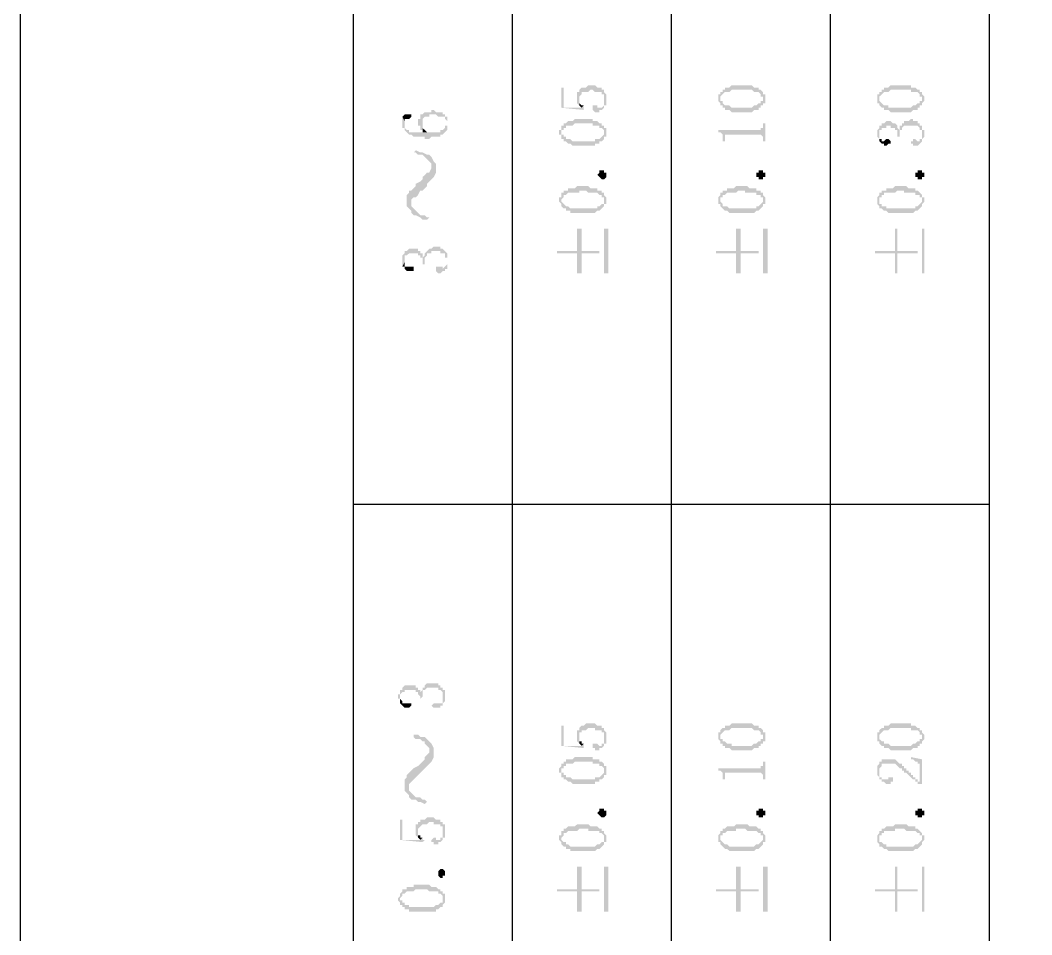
# Model space of a CAD drawing. Header units: millimetres. Extents: x 7018 to 13530, y 4187 to 5692.
# Drawn here: x 7965.94 to 7986.32, y 4995.86 to 5014.29 of the extents above; entities that cross this region are included whole.
import ezdxf

# ---------------------------------------------------------------- set-up
doc = ezdxf.new("R2010")
doc.units = ezdxf.units.MM

msp = doc.modelspace()

# ---------------------------------------------------------------- hatches: boundary and pattern name
at = {"transparency": 33554559}
for points in [[(7976.848, 5012.937), (7976.848, 5012.53), (7977.299, 5012.485), (7977.299, 5012.53), (7977.299, 5012.576), (7977.254, 5012.53), (7976.893, 5012.53), (7976.893, 5012.937)], [(7977.164, 5012.756), (7977.164, 5012.666), (7977.164, 5012.621), (7977.164, 5012.621), (7977.209, 5012.576), (7977.209, 5012.711), (7977.209, 5012.756), (7977.209, 5012.756), (7977.254, 5012.801), (7977.254, 5012.846), (7977.389, 5012.846), (7977.434, 5012.892), (7977.479, 5012.892), (7977.525, 5012.846), (7977.66, 5012.846), (7977.66, 5012.801), (7977.705, 5012.801), (7977.705, 5012.756), (7977.705, 5012.711), (7977.705, 5012.576), (7977.75, 5012.576), (7977.75, 5012.621), (7977.75, 5012.711), (7977.75, 5012.756), (7977.75, 5012.801), (7977.705, 5012.846), (7977.705, 5012.892), (7977.66, 5012.892), (7977.66, 5012.937), (7977.57, 5012.937), (7977.525, 5012.982), (7977.389, 5012.982), (7977.344, 5012.937), (7977.254, 5012.937), (7977.209, 5012.892), (7977.209, 5012.846), (7977.164, 5012.846), (7977.164, 5012.801)], [(7980.007, 5012.711), (7980.007, 5012.666), (7980.007, 5012.666), (7980.052, 5012.621), (7980.052, 5012.576), (7980.052, 5012.711), (7980.052, 5012.756), (7980.052, 5012.756), (7980.097, 5012.801), (7980.097, 5012.801), (7980.142, 5012.846), (7980.233, 5012.846), (7980.278, 5012.892), (7980.684, 5012.892), (7980.729, 5012.846), (7980.819, 5012.846), (7980.864, 5012.801), (7980.864, 5012.756), (7980.909, 5012.756), (7980.909, 5012.711), (7980.909, 5012.846), (7980.909, 5012.846), (7980.864, 5012.892), (7980.819, 5012.892), (7980.819, 5012.937), (7980.729, 5012.937), (7980.684, 5012.982), (7980.278, 5012.982), (7980.233, 5012.937), (7980.142, 5012.937), (7980.142, 5012.892), (7980.097, 5012.892), (7980.097, 5012.846), (7980.052, 5012.846), (7980.052, 5012.801), (7980.007, 5012.801), (7980.007, 5012.756), (7980.007, 5012.756)], [(7980.052, 5012.576), (7980.097, 5012.576), (7980.097, 5012.53), (7980.142, 5012.53), (7980.142, 5012.485), (7980.233, 5012.485), (7980.278, 5012.44), (7980.684, 5012.44), (7980.729, 5012.485), (7980.819, 5012.485), (7980.819, 5012.53), (7980.864, 5012.53), (7980.864, 5012.576), (7980.909, 5012.576), (7980.909, 5012.621), (7980.955, 5012.621), (7980.955, 5012.666), (7980.955, 5012.711), (7980.955, 5012.756), (7980.955, 5012.801), (7980.909, 5012.801), (7980.909, 5012.846), (7980.909, 5012.711), (7980.909, 5012.666), (7980.864, 5012.666), (7980.864, 5012.621), (7980.819, 5012.621), (7980.774, 5012.576), (7980.729, 5012.576), (7980.684, 5012.53), (7980.278, 5012.53), (7980.233, 5012.576), (7980.142, 5012.576), (7980.097, 5012.621), (7980.097, 5012.666), (7980.052, 5012.666), (7980.052, 5012.711), (7980.052, 5012.711)], [(7983.211, 5012.711), (7983.211, 5012.666), (7983.211, 5012.621), (7983.256, 5012.621), (7983.256, 5012.576), (7983.256, 5012.711), (7983.256, 5012.756), (7983.256, 5012.756), (7983.302, 5012.801), (7983.302, 5012.801), (7983.347, 5012.846), (7983.437, 5012.846), (7983.482, 5012.892), (7983.888, 5012.892), (7983.888, 5012.846), (7984.024, 5012.846), (7984.069, 5012.801), (7984.069, 5012.756), (7984.114, 5012.756), (7984.114, 5012.711), (7984.114, 5012.846), (7984.069, 5012.846), (7984.069, 5012.892), (7984.024, 5012.892), (7983.978, 5012.937), (7983.888, 5012.937), (7983.888, 5012.982), (7983.482, 5012.982), (7983.437, 5012.937), (7983.347, 5012.937), (7983.347, 5012.892), (7983.302, 5012.892), (7983.302, 5012.846), (7983.256, 5012.846), (7983.256, 5012.801), (7983.211, 5012.801), (7983.211, 5012.756), (7983.211, 5012.756)], [(7983.256, 5012.576), (7983.256, 5012.576), (7983.302, 5012.53), (7983.347, 5012.53), (7983.347, 5012.485), (7983.437, 5012.485), (7983.482, 5012.44), (7983.888, 5012.44), (7983.933, 5012.485), (7984.024, 5012.485), (7984.024, 5012.53), (7984.069, 5012.53), (7984.069, 5012.576), (7984.114, 5012.576), (7984.114, 5012.621), (7984.114, 5012.621), (7984.159, 5012.666), (7984.159, 5012.711), (7984.159, 5012.756), (7984.159, 5012.756), (7984.114, 5012.801), (7984.114, 5012.846), (7984.114, 5012.711), (7984.114, 5012.666), (7984.069, 5012.666), (7984.069, 5012.621), (7984.024, 5012.621), (7983.978, 5012.576), (7983.933, 5012.576), (7983.888, 5012.53), (7983.437, 5012.53), (7983.437, 5012.576), (7983.347, 5012.576), (7983.302, 5012.621), (7983.302, 5012.621), (7983.256, 5012.666), (7983.256, 5012.711), (7983.256, 5012.711)], [(7977.209, 5012.576), (7977.209, 5012.576), (7977.254, 5012.53), (7977.254, 5012.53), (7977.299, 5012.576), (7977.254, 5012.576), (7977.209, 5012.621), (7977.209, 5012.666), (7977.209, 5012.711)], [(7977.479, 5012.53), (7977.479, 5012.485), (7977.479, 5012.485), (7977.525, 5012.44), (7977.615, 5012.44), (7977.615, 5012.485), (7977.66, 5012.485), (7977.705, 5012.53), (7977.705, 5012.711), (7977.705, 5012.621), (7977.705, 5012.576), (7977.705, 5012.576), (7977.66, 5012.53), (7977.57, 5012.53), (7977.57, 5012.576), (7977.479, 5012.576)], [(7973.959, 5012.215), (7973.959, 5012.169), (7974.004, 5012.169), (7974.004, 5012.124), (7974.004, 5012.079), (7974.049, 5012.079), (7974.049, 5012.26), (7974.049, 5012.305), (7974.049, 5012.305), (7974.095, 5012.35), (7974.185, 5012.35), (7974.185, 5012.395), (7974.32, 5012.395), (7974.365, 5012.35), (7974.501, 5012.35), (7974.501, 5012.305), (7974.501, 5012.305), (7974.546, 5012.26), (7974.546, 5012.079), (7974.546, 5012.124), (7974.546, 5012.169), (7974.546, 5012.215), (7974.546, 5012.26), (7974.546, 5012.305), (7974.546, 5012.35), (7974.501, 5012.35), (7974.501, 5012.395), (7974.456, 5012.395), (7974.456, 5012.44), (7974.32, 5012.44), (7974.275, 5012.485), (7974.23, 5012.485), (7974.23, 5012.44), (7974.095, 5012.44), (7974.049, 5012.395), (7974.004, 5012.395), (7974.004, 5012.35), (7974.004, 5012.305), (7973.959, 5012.305), (7973.959, 5012.26)], [(7973.643, 5012.35), (7973.688, 5012.26), (7973.688, 5012.305), (7973.779, 5012.305), (7973.824, 5012.35), (7973.824, 5012.395), (7973.688, 5012.395)], [(7973.643, 5012.26), (7973.643, 5012.215), (7973.643, 5012.169), (7973.643, 5012.124), (7973.688, 5012.124), (7973.688, 5012.079), (7973.688, 5012.079), (7973.733, 5012.034), (7973.733, 5012.034), (7973.779, 5011.989), (7973.824, 5011.989), (7973.869, 5011.944), (7974.095, 5011.944), (7974.095, 5011.899), (7974.185, 5011.899), (7974.23, 5011.944), (7974.41, 5011.944), (7974.41, 5011.989), (7974.456, 5011.989), (7974.501, 5012.034), (7974.501, 5012.034), (7974.546, 5012.079), (7974.546, 5012.215), (7974.546, 5012.169), (7974.501, 5012.169), (7974.501, 5012.124), (7974.501, 5012.124), (7974.456, 5012.079), (7974.41, 5012.079), (7974.41, 5012.034), (7973.779, 5012.034), (7973.779, 5012.079), (7973.733, 5012.079), (7973.688, 5012.124), (7973.688, 5012.169), (7973.688, 5012.26), (7973.643, 5012.35)], [(7976.802, 5012.034), (7976.802, 5011.989), (7976.848, 5011.989), (7976.848, 5011.944), (7976.848, 5011.899), (7976.848, 5012.034), (7976.848, 5012.079), (7976.893, 5012.079), (7976.893, 5012.124), (7976.938, 5012.124), (7976.938, 5012.169), (7977.073, 5012.169), (7977.118, 5012.215), (7977.479, 5012.215), (7977.479, 5012.169), (7977.615, 5012.169), (7977.615, 5012.124), (7977.66, 5012.124), (7977.705, 5012.079), (7977.705, 5012.034), (7977.705, 5012.169), (7977.66, 5012.169), (7977.66, 5012.215), (7977.615, 5012.215), (7977.57, 5012.26), (7977.479, 5012.26), (7977.479, 5012.305), (7977.118, 5012.305), (7977.073, 5012.26), (7976.983, 5012.26), (7976.938, 5012.215), (7976.893, 5012.215), (7976.893, 5012.169), (7976.848, 5012.169), (7976.848, 5012.124), (7976.848, 5012.079), (7976.802, 5012.079)], [(7983.211, 5012.034), (7983.211, 5011.989), (7983.211, 5011.944), (7983.211, 5011.944), (7983.256, 5011.899), (7983.256, 5011.989), (7983.256, 5012.034), (7983.256, 5012.079), (7983.302, 5012.079), (7983.302, 5012.124), (7983.392, 5012.124), (7983.392, 5012.169), (7983.482, 5012.169), (7983.482, 5012.124), (7983.572, 5012.124), (7983.572, 5012.079), (7983.617, 5012.079), (7983.617, 5011.989), (7983.617, 5011.944), (7983.663, 5011.944), (7983.663, 5011.989), (7983.663, 5012.079), (7983.708, 5012.079), (7983.708, 5012.124), (7983.708, 5012.124), (7983.753, 5012.169), (7984.024, 5012.169), (7984.069, 5012.124), (7984.069, 5012.079), (7984.114, 5012.079), (7984.114, 5012.034), (7984.114, 5011.989), (7984.114, 5012.169), (7984.069, 5012.169), (7984.069, 5012.215), (7984.024, 5012.215), (7984.024, 5012.26), (7983.933, 5012.26), (7983.933, 5012.305), (7983.888, 5012.305), (7983.843, 5012.26), (7983.753, 5012.26), (7983.753, 5012.215), (7983.708, 5012.215), (7983.708, 5012.169), (7983.663, 5012.169), (7983.663, 5012.124), (7983.663, 5012.079), (7983.617, 5012.124), (7983.617, 5012.169), (7983.617, 5012.169), (7983.572, 5012.215), (7983.527, 5012.215), (7983.482, 5012.26), (7983.392, 5012.26), (7983.347, 5012.215), (7983.302, 5012.215), (7983.302, 5012.169), (7983.256, 5012.169), (7983.256, 5012.124), (7983.256, 5012.124), (7983.211, 5012.079)], [(7974.049, 5012.079), (7974.049, 5012.034), (7974.14, 5012.034), (7974.095, 5012.079), (7974.095, 5012.079), (7974.049, 5012.124), (7974.049, 5012.215), (7974.049, 5012.215)], [(7976.848, 5011.899), (7976.893, 5011.899), (7976.893, 5011.853), (7976.938, 5011.853), (7976.983, 5011.808), (7977.028, 5011.808), (7977.073, 5011.763), (7977.525, 5011.763), (7977.525, 5011.808), (7977.615, 5011.808), (7977.615, 5011.853), (7977.66, 5011.853), (7977.705, 5011.899), (7977.705, 5011.944), (7977.75, 5011.944), (7977.75, 5011.989), (7977.75, 5012.034), (7977.75, 5012.079), (7977.75, 5012.124), (7977.705, 5012.124), (7977.705, 5012.169), (7977.705, 5011.989), (7977.705, 5011.989), (7977.66, 5011.944), (7977.66, 5011.944), (7977.615, 5011.899), (7977.525, 5011.899), (7977.525, 5011.853), (7977.073, 5011.853), (7977.028, 5011.899), (7976.938, 5011.899), (7976.938, 5011.944), (7976.893, 5011.944), (7976.893, 5011.989), (7976.848, 5011.989), (7976.848, 5012.034)], [(7980.007, 5012.079), (7980.007, 5012.034), (7980.052, 5012.034), (7980.097, 5011.989), (7980.097, 5011.899), (7980.097, 5011.853), (7980.142, 5011.853), (7980.142, 5011.944), (7980.142, 5011.989), (7980.864, 5011.989), (7980.909, 5011.944), (7980.909, 5011.853), (7980.955, 5011.853), (7980.955, 5012.215), (7980.909, 5012.215), (7980.909, 5012.169), (7980.909, 5012.124), (7980.864, 5012.124), (7980.864, 5012.079), (7980.819, 5012.079)], [(7983.888, 5011.808), (7983.933, 5011.808), (7983.933, 5011.763), (7984.024, 5011.763), (7984.069, 5011.808), (7984.069, 5011.808), (7984.114, 5011.853), (7984.114, 5011.899), (7984.114, 5011.899), (7984.159, 5011.944), (7984.159, 5011.989), (7984.159, 5012.034), (7984.159, 5012.079), (7984.114, 5012.079), (7984.114, 5012.169), (7984.114, 5011.989), (7984.114, 5011.944), (7984.114, 5011.899), (7984.069, 5011.899), (7984.069, 5011.853), (7984.024, 5011.853), (7983.978, 5011.899), (7983.933, 5011.899), (7983.933, 5011.853), (7983.888, 5011.853)], [(7983.256, 5011.899), (7983.256, 5011.853), (7983.256, 5011.853), (7983.302, 5011.808), (7983.347, 5011.808), (7983.347, 5011.763), (7983.392, 5011.763), (7983.437, 5011.808), (7983.482, 5011.808), (7983.482, 5011.853), (7983.482, 5011.853), (7983.437, 5011.899), (7983.392, 5011.899), (7983.347, 5011.853), (7983.302, 5011.853), (7983.302, 5011.899), (7983.256, 5011.899), (7983.256, 5011.989), (7983.256, 5011.989)], [(7973.869, 5011.628), (7973.914, 5011.628), (7973.959, 5011.583), (7974.049, 5011.583), (7974.095, 5011.538), (7974.14, 5011.492), (7974.14, 5011.492), (7974.185, 5011.447), (7974.23, 5011.402), (7974.23, 5011.086), (7974.23, 5011.086), (7974.275, 5011.131), (7974.32, 5011.222), (7974.32, 5011.402), (7974.275, 5011.447), (7974.23, 5011.538), (7974.23, 5011.538), (7974.185, 5011.583), (7974.14, 5011.583), (7974.049, 5011.628), (7974.004, 5011.628), (7973.914, 5011.673)], [(7973.733, 5010.635), (7973.733, 5010.545), (7973.779, 5010.499), (7973.824, 5010.454), (7973.824, 5010.68), (7973.869, 5010.725), (7973.914, 5010.725), (7973.959, 5010.77), (7974.004, 5010.861), (7974.049, 5010.861), (7974.095, 5010.906), (7974.14, 5010.951), (7974.14, 5010.996), (7974.185, 5011.041), (7974.23, 5011.086), (7974.23, 5011.357), (7974.23, 5011.312), (7974.185, 5011.222), (7974.14, 5011.222), (7974.095, 5011.176), (7974.049, 5011.131), (7974.049, 5011.086), (7974.004, 5011.041), (7973.914, 5010.996), (7973.914, 5010.951), (7973.869, 5010.906), (7973.824, 5010.861), (7973.779, 5010.861), (7973.779, 5010.815), (7973.733, 5010.77), (7973.733, 5010.68)], [(7977.75, 5011.176), (7977.75, 5011.131), (7977.75, 5011.131), (7977.705, 5011.086), (7977.66, 5011.086), (7977.615, 5011.131), (7977.615, 5011.131), (7977.57, 5011.176), (7977.57, 5011.176), (7977.615, 5011.222), (7977.615, 5011.267), (7977.705, 5011.267), (7977.705, 5011.222), (7977.75, 5011.222), (7977.75, 5011.176)], [(7980.955, 5011.176), (7980.955, 5011.131), (7980.909, 5011.131), (7980.909, 5011.086), (7980.819, 5011.086), (7980.819, 5011.131), (7980.774, 5011.131), (7980.774, 5011.176), (7980.774, 5011.222), (7980.819, 5011.222), (7980.819, 5011.267), (7980.909, 5011.267), (7980.909, 5011.222), (7980.955, 5011.222), (7980.955, 5011.176)], [(7984.159, 5011.176), (7984.159, 5011.131), (7984.114, 5011.131), (7984.114, 5011.086), (7984.024, 5011.086), (7984.024, 5011.131), (7983.978, 5011.131), (7983.978, 5011.176), (7983.978, 5011.222), (7984.024, 5011.222), (7984.024, 5011.267), (7984.114, 5011.267), (7984.114, 5011.222), (7984.159, 5011.222), (7984.159, 5011.176)], [(7976.802, 5010.68), (7976.802, 5010.635), (7976.802, 5010.635), (7976.848, 5010.59), (7976.848, 5010.545), (7976.848, 5010.68), (7976.848, 5010.68), (7976.893, 5010.725), (7976.893, 5010.77), (7976.938, 5010.77), (7976.983, 5010.815), (7977.209, 5010.815), (7977.209, 5010.861), (7977.344, 5010.861), (7977.389, 5010.815), (7977.57, 5010.815), (7977.615, 5010.77), (7977.66, 5010.77), (7977.66, 5010.725), (7977.705, 5010.725), (7977.705, 5010.68), (7977.705, 5010.815), (7977.66, 5010.815), (7977.66, 5010.861), (7977.57, 5010.861), (7977.57, 5010.906), (7977.434, 5010.906), (7977.389, 5010.951), (7977.164, 5010.951), (7977.118, 5010.906), (7976.983, 5010.906), (7976.983, 5010.861), (7976.893, 5010.861), (7976.893, 5010.815), (7976.848, 5010.815), (7976.848, 5010.77), (7976.848, 5010.725), (7976.802, 5010.725)], [(7980.007, 5010.68), (7980.007, 5010.635), (7980.007, 5010.59), (7980.052, 5010.59), (7980.052, 5010.545), (7980.052, 5010.68), (7980.052, 5010.725), (7980.097, 5010.725), (7980.097, 5010.77), (7980.142, 5010.77), (7980.187, 5010.815), (7980.368, 5010.815), (7980.413, 5010.861), (7980.548, 5010.861), (7980.548, 5010.815), (7980.774, 5010.815), (7980.774, 5010.77), (7980.864, 5010.77), (7980.864, 5010.725), (7980.909, 5010.725), (7980.909, 5010.68), (7980.909, 5010.815), (7980.864, 5010.815), (7980.864, 5010.861), (7980.774, 5010.861), (7980.774, 5010.906), (7980.639, 5010.906), (7980.594, 5010.951), (7980.368, 5010.951), (7980.323, 5010.906), (7980.187, 5010.906), (7980.187, 5010.861), (7980.097, 5010.861), (7980.097, 5010.815), (7980.052, 5010.815), (7980.052, 5010.77), (7980.052, 5010.77), (7980.007, 5010.725)], [(7983.211, 5010.68), (7983.211, 5010.635), (7983.211, 5010.59), (7983.211, 5010.59), (7983.256, 5010.545), (7983.256, 5010.68), (7983.256, 5010.725), (7983.302, 5010.725), (7983.302, 5010.77), (7983.347, 5010.77), (7983.347, 5010.815), (7983.572, 5010.815), (7983.617, 5010.861), (7983.753, 5010.861), (7983.753, 5010.815), (7983.978, 5010.815), (7983.978, 5010.77), (7984.069, 5010.77), (7984.069, 5010.725), (7984.114, 5010.725), (7984.114, 5010.68), (7984.114, 5010.77), (7984.069, 5010.815), (7984.069, 5010.815), (7984.024, 5010.861), (7983.978, 5010.861), (7983.978, 5010.906), (7983.843, 5010.906), (7983.798, 5010.951), (7983.572, 5010.951), (7983.527, 5010.906), (7983.392, 5010.906), (7983.392, 5010.861), (7983.302, 5010.861), (7983.302, 5010.815), (7983.256, 5010.815), (7983.256, 5010.77), (7983.256, 5010.77), (7983.211, 5010.725)], [(7976.848, 5010.545), (7976.893, 5010.499), (7976.938, 5010.499), (7976.938, 5010.454), (7977.028, 5010.454), (7977.028, 5010.409), (7977.525, 5010.409), (7977.57, 5010.454), (7977.615, 5010.454), (7977.66, 5010.499), (7977.66, 5010.499), (7977.705, 5010.545), (7977.705, 5010.59), (7977.75, 5010.59), (7977.75, 5010.635), (7977.75, 5010.68), (7977.75, 5010.725), (7977.75, 5010.725), (7977.705, 5010.77), (7977.705, 5010.635), (7977.705, 5010.59), (7977.66, 5010.59), (7977.615, 5010.545), (7977.57, 5010.545), (7977.57, 5010.499), (7977.028, 5010.499), (7976.983, 5010.545), (7976.938, 5010.545), (7976.893, 5010.59), (7976.893, 5010.59), (7976.848, 5010.635), (7976.848, 5010.68)], [(7980.052, 5010.545), (7980.097, 5010.499), (7980.097, 5010.499), (7980.142, 5010.454), (7980.187, 5010.454), (7980.233, 5010.409), (7980.729, 5010.409), (7980.774, 5010.454), (7980.819, 5010.454), (7980.864, 5010.499), (7980.864, 5010.499), (7980.909, 5010.545), (7980.909, 5010.59), (7980.955, 5010.59), (7980.955, 5010.635), (7980.955, 5010.68), (7980.955, 5010.725), (7980.955, 5010.725), (7980.909, 5010.77), (7980.909, 5010.635), (7980.909, 5010.635), (7980.864, 5010.59), (7980.864, 5010.59), (7980.819, 5010.545), (7980.774, 5010.545), (7980.774, 5010.499), (7980.233, 5010.499), (7980.187, 5010.545), (7980.097, 5010.545), (7980.097, 5010.59), (7980.097, 5010.59), (7980.052, 5010.635), (7980.052, 5010.68)], [(7983.256, 5010.545), (7983.256, 5010.499), (7983.302, 5010.499), (7983.347, 5010.454), (7983.392, 5010.454), (7983.437, 5010.409), (7983.933, 5010.409), (7983.978, 5010.454), (7984.024, 5010.454), (7984.069, 5010.499), (7984.069, 5010.499), (7984.114, 5010.545), (7984.114, 5010.59), (7984.114, 5010.59), (7984.159, 5010.635), (7984.159, 5010.68), (7984.159, 5010.725), (7984.114, 5010.725), (7984.114, 5010.77), (7984.114, 5010.635), (7984.114, 5010.635), (7984.069, 5010.59), (7984.069, 5010.59), (7984.024, 5010.545), (7983.978, 5010.545), (7983.978, 5010.499), (7983.392, 5010.499), (7983.392, 5010.545), (7983.302, 5010.545), (7983.302, 5010.59), (7983.256, 5010.59), (7983.256, 5010.635), (7983.256, 5010.68)], [(7973.824, 5010.454), (7973.824, 5010.409), (7973.869, 5010.364), (7973.914, 5010.364), (7974.004, 5010.319), (7974.049, 5010.274), (7974.14, 5010.274), (7974.185, 5010.319), (7974.14, 5010.319), (7974.095, 5010.364), (7974.004, 5010.364), (7973.959, 5010.409), (7973.914, 5010.454), (7973.914, 5010.454), (7973.869, 5010.499), (7973.824, 5010.545), (7973.824, 5010.59)], [(7976.757, 5009.642), (7976.757, 5009.597), (7977.164, 5009.597), (7977.164, 5009.191), (7977.254, 5009.191), (7977.254, 5009.597), (7977.615, 5009.597), (7977.615, 5009.642), (7977.254, 5009.642), (7977.254, 5010.093), (7977.164, 5010.093), (7977.164, 5009.642)], [(7977.795, 5009.191), (7977.795, 5010.093), (7977.705, 5010.093), (7977.705, 5009.191)], [(7979.962, 5009.642), (7979.962, 5009.597), (7980.368, 5009.597), (7980.368, 5009.191), (7980.458, 5009.191), (7980.458, 5009.597), (7980.819, 5009.597), (7980.819, 5009.642), (7980.458, 5009.642), (7980.458, 5010.093), (7980.368, 5010.093), (7980.368, 5009.642)], [(7981, 5009.191), (7981, 5010.093), (7980.909, 5010.093), (7980.909, 5009.191)], [(7983.166, 5009.642), (7983.166, 5009.597), (7983.572, 5009.597), (7983.572, 5009.191), (7983.617, 5009.191), (7983.617, 5009.597), (7984.024, 5009.597), (7984.024, 5009.642), (7983.617, 5009.642), (7983.617, 5010.093), (7983.572, 5010.093), (7983.572, 5009.642)], [(7984.159, 5009.191), (7984.159, 5010.093), (7984.114, 5010.093), (7984.114, 5009.191)], [(7973.643, 5009.461), (7973.643, 5009.371), (7973.643, 5009.326), (7973.688, 5009.416), (7973.688, 5009.461), (7973.688, 5009.507), (7973.688, 5009.552), (7973.733, 5009.552), (7973.779, 5009.597), (7973.959, 5009.597), (7973.959, 5009.552), (7974.004, 5009.552), (7974.004, 5009.507), (7974.049, 5009.507), (7974.049, 5009.461), (7974.049, 5009.371), (7974.095, 5009.371), (7974.095, 5009.461), (7974.095, 5009.507), (7974.095, 5009.507), (7974.14, 5009.552), (7974.14, 5009.597), (7974.23, 5009.597), (7974.23, 5009.642), (7974.41, 5009.642), (7974.41, 5009.597), (7974.501, 5009.597), (7974.501, 5009.552), (7974.501, 5009.507), (7974.546, 5009.507), (7974.546, 5009.416), (7974.546, 5009.597), (7974.546, 5009.597), (7974.501, 5009.642), (7974.501, 5009.642), (7974.456, 5009.687), (7974.41, 5009.687), (7974.41, 5009.732), (7974.275, 5009.732), (7974.23, 5009.687), (7974.185, 5009.687), (7974.14, 5009.642), (7974.14, 5009.642), (7974.095, 5009.597), (7974.095, 5009.552), (7974.049, 5009.507), (7974.049, 5009.552), (7974.049, 5009.597), (7974.004, 5009.597), (7974.004, 5009.642), (7973.959, 5009.642), (7973.959, 5009.687), (7973.779, 5009.687), (7973.733, 5009.642), (7973.688, 5009.642), (7973.688, 5009.597), (7973.688, 5009.597), (7973.643, 5009.552)], [(7974.32, 5009.281), (7974.32, 5009.236), (7974.32, 5009.236), (7974.365, 5009.191), (7974.41, 5009.191), (7974.456, 5009.236), (7974.501, 5009.236), (7974.501, 5009.281), (7974.546, 5009.281), (7974.546, 5009.326), (7974.546, 5009.371), (7974.546, 5009.461), (7974.546, 5009.507), (7974.546, 5009.552), (7974.546, 5009.597), (7974.546, 5009.416), (7974.546, 5009.371), (7974.501, 5009.326), (7974.501, 5009.326), (7974.456, 5009.281), (7974.456, 5009.326), (7974.32, 5009.326)], [(7973.643, 5009.326), (7973.688, 5009.326), (7973.688, 5009.281), (7973.688, 5009.281), (7973.733, 5009.236), (7973.869, 5009.236), (7973.869, 5009.281), (7973.869, 5009.326), (7973.688, 5009.326), (7973.688, 5009.371), (7973.688, 5009.416), (7973.688, 5009.416)], [(7973.553, 5000.661), (7973.553, 5000.616), (7973.598, 5000.616), (7973.598, 5000.57), (7973.598, 5000.661), (7973.598, 5000.706), (7973.643, 5000.751), (7973.688, 5000.751), (7973.688, 5000.796), (7973.914, 5000.796), (7973.914, 5000.751), (7973.959, 5000.751), (7973.959, 5000.706), (7973.959, 5000.706), (7974.004, 5000.661), (7974.004, 5000.616), (7974.004, 5000.616), (7974.049, 5000.661), (7974.049, 5000.706), (7974.049, 5000.751), (7974.049, 5000.796), (7974.095, 5000.796), (7974.14, 5000.841), (7974.365, 5000.841), (7974.365, 5000.796), (7974.41, 5000.796), (7974.456, 5000.751), (7974.456, 5000.661), (7974.456, 5000.841), (7974.41, 5000.841), (7974.41, 5000.886), (7974.365, 5000.886), (7974.365, 5000.931), (7974.14, 5000.931), (7974.095, 5000.886), (7974.095, 5000.841), (7974.049, 5000.841), (7974.049, 5000.796), (7974.049, 5000.796), (7974.004, 5000.751), (7974.004, 5000.796), (7973.959, 5000.796), (7973.959, 5000.841), (7973.914, 5000.841), (7973.914, 5000.886), (7973.688, 5000.886), (7973.643, 5000.841), (7973.643, 5000.796), (7973.598, 5000.796), (7973.598, 5000.751), (7973.598, 5000.706), (7973.553, 5000.706)], [(7973.598, 5000.57), (7973.598, 5000.525), (7973.598, 5000.525), (7973.643, 5000.48), (7973.643, 5000.48), (7973.688, 5000.435), (7973.779, 5000.435), (7973.824, 5000.48), (7973.824, 5000.525), (7973.643, 5000.525), (7973.643, 5000.57), (7973.643, 5000.57), (7973.598, 5000.616), (7973.598, 5000.661)], [(7974.23, 5000.48), (7974.23, 5000.48), (7974.275, 5000.435), (7974.41, 5000.435), (7974.41, 5000.48), (7974.456, 5000.48), (7974.456, 5000.525), (7974.501, 5000.57), (7974.501, 5000.616), (7974.501, 5000.661), (7974.501, 5000.751), (7974.501, 5000.796), (7974.456, 5000.796), (7974.456, 5000.616), (7974.456, 5000.57), (7974.456, 5000.525), (7974.275, 5000.525)], [(7976.848, 5000.074), (7976.848, 4999.668), (7977.299, 4999.623), (7977.299, 4999.668), (7977.299, 4999.713), (7977.254, 4999.668), (7976.893, 4999.668), (7976.893, 5000.074)], [(7977.164, 4999.893), (7977.164, 4999.803), (7977.164, 4999.758), (7977.164, 4999.758), (7977.209, 4999.713), (7977.209, 4999.848), (7977.209, 4999.939), (7977.254, 4999.939), (7977.254, 4999.984), (7977.344, 4999.984), (7977.389, 5000.029), (7977.525, 5000.029), (7977.525, 4999.984), (7977.66, 4999.984), (7977.66, 4999.939), (7977.705, 4999.939), (7977.705, 4999.893), (7977.705, 4999.848), (7977.705, 4999.713), (7977.75, 4999.713), (7977.75, 4999.758), (7977.75, 4999.848), (7977.75, 4999.893), (7977.75, 4999.939), (7977.705, 4999.984), (7977.705, 5000.029), (7977.66, 5000.029), (7977.66, 5000.074), (7977.57, 5000.074), (7977.525, 5000.119), (7977.344, 5000.119), (7977.299, 5000.074), (7977.254, 5000.074), (7977.209, 5000.029), (7977.209, 4999.984), (7977.164, 4999.984), (7977.164, 4999.939)], [(7980.007, 4999.848), (7980.007, 4999.803), (7980.007, 4999.803), (7980.052, 4999.758), (7980.052, 4999.713), (7980.052, 4999.848), (7980.052, 4999.893), (7980.052, 4999.893), (7980.097, 4999.939), (7980.097, 4999.939), (7980.142, 4999.984), (7980.233, 4999.984), (7980.278, 5000.029), (7980.684, 5000.029), (7980.729, 4999.984), (7980.819, 4999.984), (7980.864, 4999.939), (7980.864, 4999.893), (7980.909, 4999.893), (7980.909, 4999.848), (7980.909, 4999.984), (7980.909, 4999.984), (7980.864, 5000.029), (7980.819, 5000.029), (7980.819, 5000.074), (7980.729, 5000.074), (7980.684, 5000.119), (7980.278, 5000.119), (7980.233, 5000.074), (7980.142, 5000.074), (7980.142, 5000.029), (7980.097, 5000.029), (7980.052, 4999.984), (7980.052, 4999.939), (7980.007, 4999.939), (7980.007, 4999.893), (7980.007, 4999.893)], [(7983.211, 4999.848), (7983.211, 4999.803), (7983.211, 4999.758), (7983.256, 4999.758), (7983.256, 4999.713), (7983.256, 4999.848), (7983.256, 4999.893), (7983.256, 4999.893), (7983.302, 4999.939), (7983.302, 4999.939), (7983.347, 4999.984), (7983.437, 4999.984), (7983.482, 5000.029), (7983.888, 5000.029), (7983.888, 4999.984), (7984.024, 4999.984), (7984.069, 4999.939), (7984.069, 4999.893), (7984.114, 4999.893), (7984.114, 4999.848), (7984.114, 4999.984), (7984.069, 4999.984), (7984.069, 5000.029), (7984.024, 5000.029), (7983.978, 5000.074), (7983.888, 5000.074), (7983.888, 5000.119), (7983.482, 5000.119), (7983.437, 5000.074), (7983.347, 5000.074), (7983.347, 5000.029), (7983.302, 5000.029), (7983.256, 4999.984), (7983.256, 4999.939), (7983.211, 4999.939), (7983.211, 4999.893), (7983.211, 4999.893)], [(7973.869, 4999.848), (7973.869, 4999.848), (7973.914, 4999.803), (7974.004, 4999.803), (7974.049, 4999.758), (7974.095, 4999.758), (7974.095, 4999.713), (7974.14, 4999.668), (7974.185, 4999.623), (7974.185, 4999.307), (7974.185, 4999.307), (7974.23, 4999.352), (7974.275, 4999.442), (7974.275, 4999.623), (7974.23, 4999.713), (7974.185, 4999.758), (7974.185, 4999.758), (7974.14, 4999.803), (7974.095, 4999.848), (7974.004, 4999.848), (7973.959, 4999.893), (7973.869, 4999.893)], [(7977.209, 4999.713), (7977.209, 4999.713), (7977.254, 4999.668), (7977.254, 4999.668), (7977.299, 4999.713), (7977.254, 4999.713), (7977.254, 4999.758), (7977.209, 4999.758), (7977.209, 4999.803), (7977.209, 4999.848)], [(7977.479, 4999.668), (7977.479, 4999.623), (7977.525, 4999.623), (7977.525, 4999.578), (7977.615, 4999.578), (7977.615, 4999.623), (7977.66, 4999.623), (7977.705, 4999.668), (7977.705, 4999.848), (7977.705, 4999.758), (7977.705, 4999.713), (7977.66, 4999.713), (7977.66, 4999.668), (7977.615, 4999.668), (7977.57, 4999.713), (7977.479, 4999.713)], [(7980.052, 4999.713), (7980.097, 4999.713), (7980.097, 4999.668), (7980.142, 4999.668), (7980.142, 4999.623), (7980.233, 4999.623), (7980.278, 4999.578), (7980.684, 4999.578), (7980.729, 4999.623), (7980.819, 4999.623), (7980.819, 4999.668), (7980.864, 4999.668), (7980.864, 4999.713), (7980.909, 4999.713), (7980.909, 4999.758), (7980.955, 4999.758), (7980.955, 4999.803), (7980.955, 4999.848), (7980.955, 4999.893), (7980.955, 4999.939), (7980.909, 4999.939), (7980.909, 4999.984), (7980.909, 4999.848), (7980.909, 4999.803), (7980.864, 4999.803), (7980.864, 4999.758), (7980.819, 4999.758), (7980.774, 4999.713), (7980.729, 4999.713), (7980.684, 4999.668), (7980.278, 4999.668), (7980.278, 4999.713), (7980.187, 4999.713), (7980.142, 4999.758), (7980.097, 4999.758), (7980.097, 4999.803), (7980.052, 4999.803), (7980.052, 4999.848), (7980.052, 4999.848)], [(7983.256, 4999.713), (7983.256, 4999.713), (7983.302, 4999.668), (7983.347, 4999.668), (7983.347, 4999.623), (7983.437, 4999.623), (7983.482, 4999.578), (7983.888, 4999.578), (7983.933, 4999.623), (7984.024, 4999.623), (7984.024, 4999.668), (7984.069, 4999.668), (7984.069, 4999.713), (7984.114, 4999.713), (7984.114, 4999.758), (7984.114, 4999.758), (7984.159, 4999.803), (7984.159, 4999.848), (7984.159, 4999.893), (7984.159, 4999.893), (7984.114, 4999.939), (7984.114, 4999.984), (7984.114, 4999.848), (7984.114, 4999.803), (7984.069, 4999.803), (7984.069, 4999.758), (7984.024, 4999.758), (7983.978, 4999.713), (7983.933, 4999.713), (7983.888, 4999.668), (7983.482, 4999.668), (7983.437, 4999.713), (7983.347, 4999.713), (7983.347, 4999.758), (7983.302, 4999.758), (7983.256, 4999.803), (7983.256, 4999.848), (7983.256, 4999.848)], [(7973.688, 4998.855), (7973.688, 4998.765), (7973.733, 4998.72), (7973.779, 4998.675), (7973.779, 4998.901), (7973.824, 4998.946), (7973.869, 4998.991), (7973.914, 4999.036), (7973.959, 4999.081), (7974.004, 4999.126), (7974.049, 4999.171), (7974.095, 4999.216), (7974.095, 4999.216), (7974.14, 4999.262), (7974.185, 4999.307), (7974.185, 4999.578), (7974.185, 4999.532), (7974.14, 4999.487), (7974.095, 4999.442), (7974.095, 4999.397), (7974.049, 4999.352), (7974.004, 4999.307), (7973.959, 4999.262), (7973.869, 4999.216), (7973.869, 4999.216), (7973.824, 4999.171), (7973.779, 4999.126), (7973.733, 4999.081), (7973.733, 4999.036), (7973.688, 4998.991), (7973.688, 4998.946)], [(7976.802, 4999.171), (7976.802, 4999.126), (7976.848, 4999.126), (7976.848, 4999.081), (7976.848, 4999.036), (7976.848, 4999.171), (7976.848, 4999.216), (7976.893, 4999.216), (7976.893, 4999.262), (7976.938, 4999.262), (7976.938, 4999.307), (7977.073, 4999.307), (7977.118, 4999.352), (7977.479, 4999.352), (7977.479, 4999.307), (7977.615, 4999.307), (7977.615, 4999.262), (7977.66, 4999.262), (7977.705, 4999.216), (7977.705, 4999.171), (7977.705, 4999.307), (7977.705, 4999.307), (7977.66, 4999.352), (7977.615, 4999.352), (7977.615, 4999.397), (7977.479, 4999.397), (7977.479, 4999.442), (7977.118, 4999.442), (7977.073, 4999.397), (7976.938, 4999.397), (7976.938, 4999.352), (7976.893, 4999.352), (7976.893, 4999.307), (7976.848, 4999.307), (7976.848, 4999.262), (7976.848, 4999.262), (7976.802, 4999.216)], [(7983.211, 4999.171), (7983.211, 4999.126), (7983.211, 4999.081), (7983.211, 4999.081), (7983.256, 4999.036), (7983.256, 4999.171), (7983.256, 4999.216), (7983.256, 4999.216), (7983.302, 4999.262), (7983.302, 4999.307), (7983.572, 4999.307), (7983.617, 4999.262), (7983.617, 4999.262), (7983.663, 4999.216), (7983.708, 4999.216), (7983.708, 4999.171), (7983.753, 4999.171), (7983.753, 4999.126), (7983.798, 4999.126), (7983.843, 4999.081), (7983.843, 4999.081), (7983.888, 4999.036), (7983.888, 4999.036), (7983.933, 4998.991), (7983.978, 4998.991), (7983.978, 4998.946), (7984.024, 4998.946), (7984.024, 4998.901), (7984.069, 4998.901), (7984.069, 4998.946), (7984.024, 4998.946), (7984.024, 4998.991), (7983.978, 4998.991), (7983.978, 4999.036), (7983.933, 4999.036), (7983.933, 4999.081), (7983.888, 4999.081), (7983.888, 4999.126), (7983.843, 4999.126), (7983.843, 4999.171), (7983.798, 4999.171), (7983.798, 4999.216), (7983.753, 4999.216), (7983.753, 4999.262), (7983.708, 4999.262), (7983.708, 4999.307), (7983.663, 4999.307), (7983.617, 4999.352), (7983.617, 4999.352), (7983.572, 4999.397), (7983.302, 4999.397), (7983.302, 4999.352), (7983.256, 4999.352), (7983.256, 4999.307), (7983.256, 4999.307), (7983.211, 4999.262), (7983.211, 4999.216), (7983.211, 4999.216)], [(7983.888, 4999.442), (7983.888, 4999.397), (7983.933, 4999.397), (7983.978, 4999.352), (7984.024, 4999.352), (7984.024, 4999.307), (7984.069, 4999.307), (7984.069, 4998.901), (7984.114, 4998.901), (7984.114, 4999.397)], [(7976.848, 4999.036), (7976.893, 4999.036), (7976.893, 4998.991), (7976.938, 4998.991), (7976.983, 4998.946), (7977.028, 4998.946), (7977.073, 4998.901), (7977.525, 4998.901), (7977.525, 4998.946), (7977.615, 4998.946), (7977.615, 4998.991), (7977.66, 4998.991), (7977.705, 4999.036), (7977.705, 4999.081), (7977.75, 4999.081), (7977.75, 4999.126), (7977.75, 4999.171), (7977.75, 4999.216), (7977.75, 4999.262), (7977.705, 4999.262), (7977.705, 4999.307), (7977.705, 4999.171), (7977.705, 4999.126), (7977.705, 4999.126), (7977.66, 4999.081), (7977.66, 4999.081), (7977.615, 4999.036), (7977.525, 4999.036), (7977.525, 4998.991), (7977.073, 4998.991), (7977.028, 4999.036), (7976.938, 4999.036), (7976.938, 4999.081), (7976.893, 4999.081), (7976.893, 4999.126), (7976.848, 4999.126), (7976.848, 4999.171)], [(7980.007, 4999.216), (7980.007, 4999.171), (7980.052, 4999.171), (7980.097, 4999.126), (7980.097, 4999.081), (7980.097, 4998.991), (7980.142, 4998.991), (7980.142, 4999.081), (7980.142, 4999.126), (7980.864, 4999.126), (7980.909, 4999.081), (7980.909, 4998.991), (7980.955, 4998.991), (7980.955, 4999.352), (7980.909, 4999.352), (7980.909, 4999.307), (7980.909, 4999.262), (7980.864, 4999.262), (7980.864, 4999.216), (7980.819, 4999.216)], [(7983.256, 4999.036), (7983.256, 4998.991), (7983.302, 4998.991), (7983.302, 4998.946), (7983.347, 4998.946), (7983.392, 4998.901), (7983.482, 4998.901), (7983.482, 4998.946), (7983.527, 4998.946), (7983.527, 4998.991), (7983.527, 4999.036), (7983.437, 4999.036), (7983.437, 4998.991), (7983.302, 4998.991), (7983.302, 4999.036), (7983.256, 4999.036), (7983.256, 4999.081), (7983.256, 4999.126), (7983.256, 4999.126)], [(7973.779, 4998.675), (7973.779, 4998.63), (7973.824, 4998.585), (7973.914, 4998.585), (7973.959, 4998.539), (7974.004, 4998.539), (7974.095, 4998.494), (7974.14, 4998.539), (7974.095, 4998.585), (7974.049, 4998.585), (7974.004, 4998.63), (7973.914, 4998.63), (7973.869, 4998.675), (7973.869, 4998.675), (7973.824, 4998.72), (7973.779, 4998.765), (7973.779, 4998.81)], [(7977.75, 4998.314), (7977.75, 4998.269), (7977.75, 4998.269), (7977.705, 4998.224), (7977.66, 4998.224), (7977.615, 4998.269), (7977.615, 4998.269), (7977.57, 4998.314), (7977.57, 4998.314), (7977.615, 4998.359), (7977.615, 4998.404), (7977.705, 4998.404), (7977.705, 4998.359), (7977.75, 4998.359), (7977.75, 4998.314)], [(7980.955, 4998.314), (7980.955, 4998.269), (7980.909, 4998.269), (7980.909, 4998.224), (7980.819, 4998.224), (7980.819, 4998.269), (7980.774, 4998.269), (7980.774, 4998.314), (7980.774, 4998.359), (7980.819, 4998.359), (7980.819, 4998.404), (7980.909, 4998.404), (7980.909, 4998.359), (7980.955, 4998.359), (7980.955, 4998.314)], [(7984.159, 4998.314), (7984.159, 4998.269), (7984.114, 4998.269), (7984.114, 4998.224), (7984.024, 4998.224), (7984.024, 4998.269), (7983.978, 4998.269), (7983.978, 4998.314), (7983.978, 4998.359), (7984.024, 4998.359), (7984.024, 4998.404), (7984.114, 4998.404), (7984.114, 4998.359), (7984.159, 4998.359), (7984.159, 4998.314)], [(7973.598, 4998.178), (7973.598, 4997.772), (7974.049, 4997.727), (7974.095, 4997.772), (7974.049, 4997.772), (7974.049, 4997.817), (7974.004, 4997.772), (7973.643, 4997.772), (7973.643, 4998.178)], [(7973.914, 4997.998), (7973.914, 4997.908), (7973.914, 4997.862), (7973.914, 4997.862), (7973.959, 4997.817), (7973.959, 4997.953), (7973.959, 4997.998), (7973.959, 4997.998), (7974.004, 4998.043), (7974.004, 4998.043), (7974.049, 4998.088), (7974.14, 4998.088), (7974.185, 4998.133), (7974.275, 4998.133), (7974.275, 4998.088), (7974.41, 4998.088), (7974.41, 4998.043), (7974.456, 4998.043), (7974.456, 4997.998), (7974.456, 4997.953), (7974.456, 4997.817), (7974.501, 4997.817), (7974.501, 4997.862), (7974.501, 4997.953), (7974.501, 4997.998), (7974.501, 4998.088), (7974.456, 4998.088), (7974.456, 4998.133), (7974.41, 4998.133), (7974.41, 4998.178), (7974.32, 4998.178), (7974.275, 4998.224), (7974.14, 4998.224), (7974.095, 4998.178), (7974.004, 4998.178), (7974.004, 4998.133), (7973.959, 4998.133), (7973.959, 4998.088), (7973.914, 4998.088), (7973.914, 4998.043)], [(7976.802, 4997.817), (7976.802, 4997.772), (7976.802, 4997.772), (7976.848, 4997.727), (7976.848, 4997.682), (7976.848, 4997.817), (7976.848, 4997.817), (7976.893, 4997.862), (7976.893, 4997.908), (7976.938, 4997.908), (7976.983, 4997.953), (7977.164, 4997.953), (7977.209, 4997.998), (7977.389, 4997.998), (7977.389, 4997.953), (7977.615, 4997.953), (7977.615, 4997.908), (7977.66, 4997.908), (7977.705, 4997.862), (7977.705, 4997.817), (7977.705, 4997.953), (7977.66, 4997.953), (7977.66, 4997.998), (7977.615, 4997.998), (7977.57, 4998.043), (7977.434, 4998.043), (7977.389, 4998.088), (7977.164, 4998.088), (7977.118, 4998.043), (7976.983, 4998.043), (7976.938, 4997.998), (7976.893, 4997.998), (7976.893, 4997.953), (7976.848, 4997.953), (7976.848, 4997.908), (7976.848, 4997.862), (7976.802, 4997.862)], [(7980.007, 4997.817), (7980.007, 4997.772), (7980.007, 4997.727), (7980.052, 4997.727), (7980.052, 4997.682), (7980.052, 4997.817), (7980.052, 4997.862), (7980.097, 4997.862), (7980.097, 4997.908), (7980.142, 4997.908), (7980.187, 4997.953), (7980.368, 4997.953), (7980.368, 4997.998), (7980.548, 4997.998), (7980.594, 4997.953), (7980.774, 4997.953), (7980.819, 4997.908), (7980.864, 4997.908), (7980.864, 4997.862), (7980.909, 4997.862), (7980.909, 4997.817), (7980.909, 4997.953), (7980.864, 4997.953), (7980.864, 4997.998), (7980.819, 4997.998), (7980.774, 4998.043), (7980.639, 4998.043), (7980.594, 4998.088), (7980.368, 4998.088), (7980.323, 4998.043), (7980.187, 4998.043), (7980.142, 4997.998), (7980.097, 4997.998), (7980.097, 4997.953), (7980.052, 4997.953), (7980.052, 4997.908), (7980.052, 4997.908), (7980.007, 4997.862)], [(7983.211, 4997.817), (7983.211, 4997.772), (7983.211, 4997.727), (7983.211, 4997.727), (7983.256, 4997.682), (7983.256, 4997.817), (7983.256, 4997.862), (7983.302, 4997.862), (7983.302, 4997.908), (7983.347, 4997.908), (7983.347, 4997.953), (7983.572, 4997.953), (7983.572, 4997.998), (7983.753, 4997.998), (7983.798, 4997.953), (7983.978, 4997.953), (7984.024, 4997.908), (7984.069, 4997.908), (7984.069, 4997.862), (7984.114, 4997.862), (7984.114, 4997.817), (7984.114, 4997.908), (7984.069, 4997.953), (7984.069, 4997.953), (7984.024, 4997.998), (7983.978, 4997.998), (7983.978, 4998.043), (7983.843, 4998.043), (7983.798, 4998.088), (7983.572, 4998.088), (7983.527, 4998.043), (7983.392, 4998.043), (7983.347, 4997.998), (7983.302, 4997.998), (7983.302, 4997.953), (7983.256, 4997.953), (7983.256, 4997.908), (7983.256, 4997.908), (7983.211, 4997.862)], [(7973.959, 4997.817), (7973.959, 4997.817), (7974.004, 4997.772), (7974.004, 4997.772), (7974.049, 4997.817), (7974.004, 4997.817), (7974.004, 4997.862), (7973.959, 4997.862), (7973.959, 4997.908), (7973.959, 4997.953)], [(7974.23, 4997.772), (7974.23, 4997.727), (7974.275, 4997.727), (7974.275, 4997.682), (7974.365, 4997.682), (7974.365, 4997.727), (7974.41, 4997.727), (7974.456, 4997.772), (7974.456, 4997.953), (7974.456, 4997.862), (7974.456, 4997.817), (7974.41, 4997.817), (7974.41, 4997.772), (7974.32, 4997.772), (7974.32, 4997.817), (7974.275, 4997.817)], [(7976.848, 4997.682), (7976.893, 4997.637), (7976.938, 4997.637), (7976.938, 4997.592), (7977.028, 4997.592), (7977.028, 4997.547), (7977.525, 4997.547), (7977.57, 4997.592), (7977.615, 4997.592), (7977.66, 4997.637), (7977.66, 4997.637), (7977.705, 4997.682), (7977.705, 4997.727), (7977.75, 4997.727), (7977.75, 4997.772), (7977.75, 4997.817), (7977.75, 4997.862), (7977.75, 4997.862), (7977.705, 4997.908), (7977.705, 4997.772), (7977.705, 4997.727), (7977.66, 4997.727), (7977.615, 4997.682), (7977.57, 4997.682), (7977.525, 4997.637), (7977.028, 4997.637), (7976.983, 4997.682), (7976.938, 4997.682), (7976.938, 4997.727), (7976.893, 4997.727), (7976.848, 4997.772), (7976.848, 4997.817)], [(7980.052, 4997.682), (7980.097, 4997.637), (7980.097, 4997.637), (7980.142, 4997.592), (7980.187, 4997.592), (7980.233, 4997.547), (7980.729, 4997.547), (7980.774, 4997.592), (7980.819, 4997.592), (7980.864, 4997.637), (7980.864, 4997.637), (7980.909, 4997.682), (7980.909, 4997.727), (7980.955, 4997.727), (7980.955, 4997.772), (7980.955, 4997.817), (7980.955, 4997.862), (7980.955, 4997.862), (7980.909, 4997.908), (7980.909, 4997.772), (7980.909, 4997.772), (7980.864, 4997.727), (7980.864, 4997.727), (7980.819, 4997.682), (7980.774, 4997.682), (7980.729, 4997.637), (7980.233, 4997.637), (7980.187, 4997.682), (7980.142, 4997.682), (7980.097, 4997.727), (7980.097, 4997.727), (7980.052, 4997.772), (7980.052, 4997.817)], [(7983.256, 4997.682), (7983.256, 4997.637), (7983.302, 4997.637), (7983.347, 4997.592), (7983.392, 4997.592), (7983.437, 4997.547), (7983.933, 4997.547), (7983.978, 4997.592), (7984.024, 4997.592), (7984.069, 4997.637), (7984.069, 4997.637), (7984.114, 4997.682), (7984.114, 4997.727), (7984.114, 4997.727), (7984.159, 4997.772), (7984.159, 4997.817), (7984.159, 4997.862), (7984.114, 4997.862), (7984.114, 4997.908), (7984.114, 4997.772), (7984.114, 4997.772), (7984.069, 4997.727), (7984.069, 4997.727), (7984.024, 4997.682), (7983.978, 4997.682), (7983.933, 4997.637), (7983.392, 4997.637), (7983.392, 4997.682), (7983.347, 4997.682), (7983.302, 4997.727), (7983.256, 4997.727), (7983.256, 4997.772), (7983.256, 4997.817)], [(7974.501, 4997.095), (7974.501, 4997.05), (7974.456, 4997.05), (7974.456, 4997.005), (7974.41, 4997.005), (7974.365, 4997.05), (7974.365, 4997.095), (7974.365, 4997.14), (7974.365, 4997.14), (7974.41, 4997.186), (7974.456, 4997.186), (7974.501, 4997.14), (7974.501, 4997.095)], [(7976.757, 4996.779), (7976.757, 4996.734), (7977.164, 4996.734), (7977.164, 4996.328), (7977.254, 4996.328), (7977.254, 4996.734), (7977.615, 4996.734), (7977.615, 4996.779), (7977.254, 4996.779), (7977.254, 4997.231), (7977.164, 4997.231), (7977.164, 4996.779)], [(7977.795, 4996.328), (7977.795, 4997.231), (7977.705, 4997.231), (7977.705, 4996.328)], [(7979.962, 4996.779), (7979.962, 4996.734), (7980.368, 4996.734), (7980.368, 4996.328), (7980.458, 4996.328), (7980.458, 4996.734), (7980.819, 4996.734), (7980.819, 4996.779), (7980.458, 4996.779), (7980.458, 4997.231), (7980.368, 4997.231), (7980.368, 4996.779)], [(7981, 4996.328), (7981, 4997.231), (7980.909, 4997.231), (7980.909, 4996.328)], [(7983.166, 4996.779), (7983.166, 4996.734), (7983.572, 4996.734), (7983.572, 4996.328), (7983.617, 4996.328), (7983.617, 4996.734), (7984.024, 4996.734), (7984.024, 4996.779), (7983.617, 4996.779), (7983.617, 4997.231), (7983.572, 4997.231), (7983.572, 4996.779)], [(7984.159, 4996.328), (7984.159, 4997.231), (7984.114, 4997.231), (7984.114, 4996.328)], [(7973.553, 4996.599), (7973.553, 4996.554), (7973.598, 4996.509), (7973.598, 4996.463), (7973.598, 4996.599), (7973.598, 4996.599), (7973.643, 4996.644), (7973.643, 4996.689), (7973.688, 4996.689), (7973.733, 4996.734), (7973.869, 4996.734), (7973.914, 4996.779), (7974.14, 4996.779), (7974.185, 4996.734), (7974.365, 4996.734), (7974.365, 4996.689), (7974.41, 4996.689), (7974.456, 4996.644), (7974.456, 4996.599), (7974.456, 4996.734), (7974.41, 4996.734), (7974.41, 4996.779), (7974.365, 4996.779), (7974.32, 4996.824), (7974.23, 4996.824), (7974.185, 4996.87), (7973.869, 4996.87), (7973.869, 4996.824), (7973.733, 4996.824), (7973.733, 4996.779), (7973.643, 4996.779), (7973.643, 4996.734), (7973.643, 4996.734), (7973.598, 4996.689), (7973.598, 4996.644), (7973.598, 4996.644)], [(7973.598, 4996.463), (7973.643, 4996.463), (7973.643, 4996.418), (7973.688, 4996.418), (7973.688, 4996.373), (7973.779, 4996.373), (7973.779, 4996.328), (7974.32, 4996.328), (7974.32, 4996.373), (7974.365, 4996.373), (7974.41, 4996.418), (7974.456, 4996.418), (7974.456, 4996.463), (7974.456, 4996.463), (7974.501, 4996.509), (7974.501, 4996.554), (7974.501, 4996.599), (7974.501, 4996.644), (7974.501, 4996.689), (7974.456, 4996.689), (7974.456, 4996.554), (7974.456, 4996.509), (7974.41, 4996.509), (7974.365, 4996.463), (7974.32, 4996.463), (7974.275, 4996.418), (7973.779, 4996.418), (7973.779, 4996.463), (7973.688, 4996.463), (7973.688, 4996.509), (7973.643, 4996.509), (7973.643, 4996.554), (7973.598, 4996.554), (7973.598, 4996.599)]]:
    msp.add_hatch(color=256, dxfattribs=at).paths.add_polyline_path(points)

# ---------------------------------------------------------------- linework, layer by layer
msp.add_line((7972.65, 5242.873), (7972.65, 4956.132))
msp.add_lwpolyline([(8385.944, 4951.873), (8385.944, 5248.873), (7965.944, 5248.873), (7965.944, 4951.873)], close=True)
for points in [[(7985.468, 5242.873), (7985.468, 4956.132)], [(7975.855, 5070.48), (7975.855, 4977.463)], [(7979.059, 5070.48), (7979.059, 4977.463)], [(7982.263, 5070.48), (7982.263, 4977.463)], [(7972.65, 5004.542), (7985.468, 5004.542)]]:
    msp.add_lwpolyline(points)

doc.saveas('drawing.dxf')
